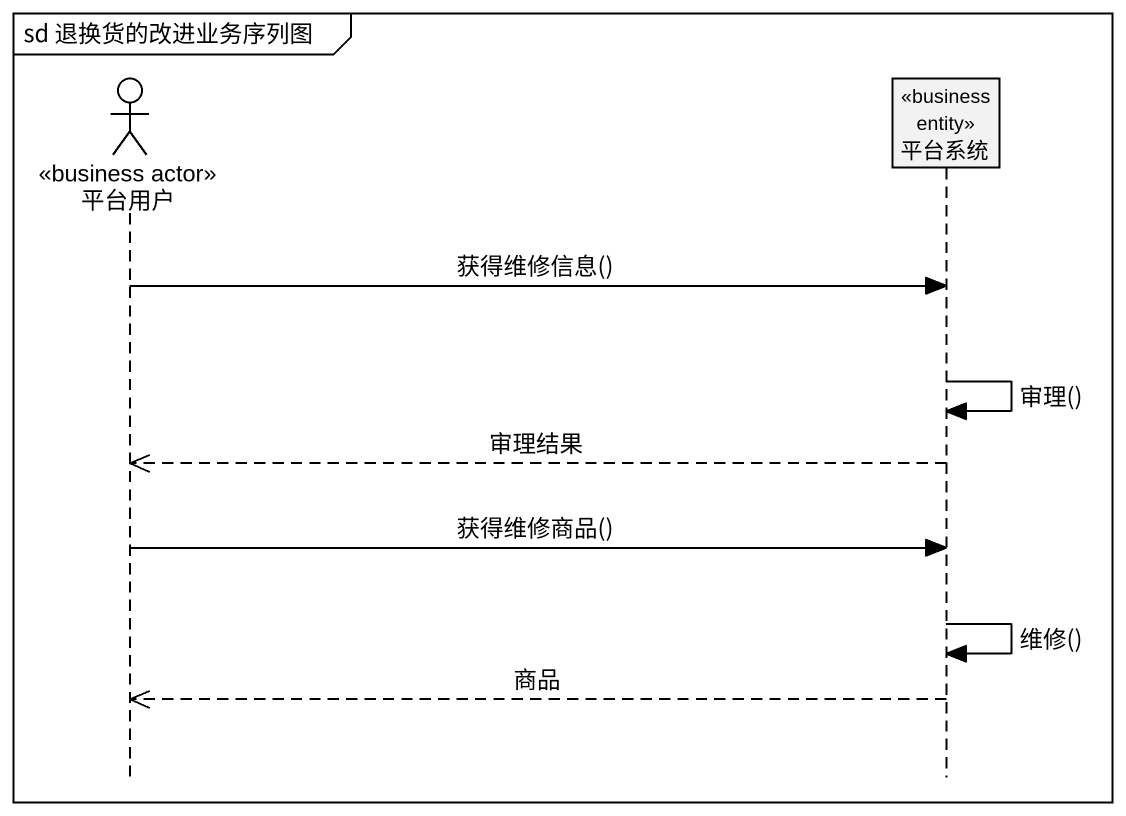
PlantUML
@startuml
mainframe sd 退换货的改进业务序列图
hide footbox
actor 平台用户 <<business actor>>
participant 平台系统 <<business entity>>

平台用户 -> 平台系统 : 获得维修信息()
平台系统 -> 平台系统 : 审理()
平台系统 -->> 平台用户 : 审理结果
平台用户 -> 平台系统 : 获得维修商品()
平台系统 -> 平台系统 : 维修()
平台系统 -->> 平台用户 : 商品
@enduml
